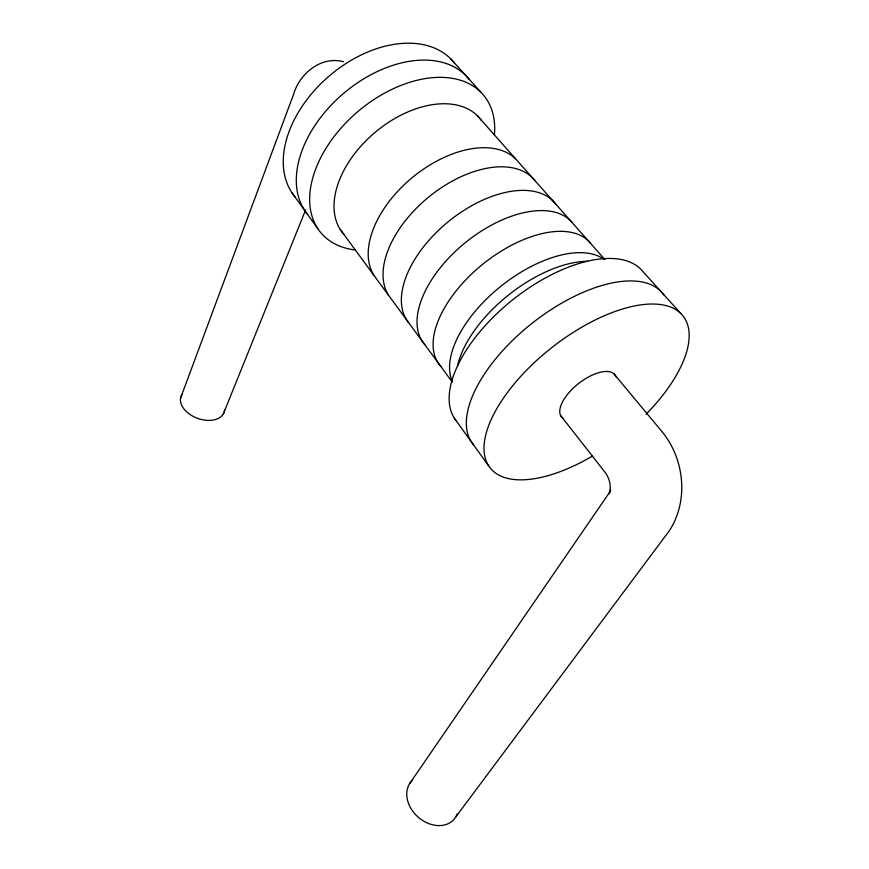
<?xml version="1.0" encoding="UTF-8"?>
<svg xmlns="http://www.w3.org/2000/svg" width="869" height="869" viewBox="0 0 869 869"><rect width="100%" height="100%" fill="white"/><g stroke="black" fill="none" stroke-linecap="round" stroke-linejoin="round"><path stroke-width="1.3" d="M180.524 398.208L293.559 94.352C299.523 73.507 321.345 55.627 343.57 61.742M223.387 413.829L305.66 209.831M409.864 783.306L608.68 493.646L610.57 489.888L609.245 493.874C611.689 486.434 609.571 478.189 604.889 472.095L560.592 415.458M455.747 816.958L669.488 530.546C688.9 500.511 684.457 458.908 662.037 431.676L613.623 373.507M450.946 59.081L481.1 92.462M680.785 313.47L640.714 269.118A119.531 59.309 -38.6 0 0 510.309 301.749A119.531 59.309 -38.6 0 0 455.801 420.314M477.32 115.642L604.857 259.505M340.268 229.514L452.336 382.154M291.865 192.636L317.739 228.558M454.335 418.217L488.541 465.708M452.206 381.024A98.219 50.435 -38.7 0 1 500.685 286.412A98.219 50.435 -38.7 0 1 603.749 259.147M424.8 344.624A95.709 52.422 -39.1 0 1 463.644 244.026A95.709 52.422 -39.1 0 1 571.878 222.16M440.887 366.446A96.948 51.467 -38.9 0 1 481.6 265.175A96.948 51.467 -38.9 0 1 590.648 243.374M408.636 322.747A94.504 53.324 -39.3 0 1 449.316 220.856A94.504 53.324 -39.3 0 1 555.964 204.389M388.454 295.156A93.102 54.312 -39.5 0 1 431.22 195.025A93.102 54.312 -39.5 0 1 534.761 180.339M457.507 366.066A98.729 50 -38.7 0 1 587.574 261.308M473.431 444.667A121.139 57.886 -38.4 0 1 532.556 322.899A121.139 57.886 -38.4 0 1 663.775 294.895M592.267 456.192A122.79 56.376 -38.2 0 1 487.998 427.45A122.79 56.376 -38.2 0 1 645.895 304.302A122.79 56.376 -38.2 0 1 646.025 414.263M354.943 249.935A106.539 68.586 -40.4 0 1 316.457 167.065A106.539 68.586 -40.4 0 1 423.768 78.84A106.539 68.586 -40.4 0 1 494.352 135.325M344.363 234.836A89.344 56.713 -40.2 0 1 375.517 132.001A89.344 56.713 -40.2 0 1 481.393 120.367M373.866 275.288A91.962 55.084 -39.7 0 1 412.59 177.309A91.962 55.084 -39.7 0 1 515.513 158.734M307.713 214.513A105.301 69.27 -40.6 0 1 341.55 95.134A105.301 69.27 -40.6 0 1 465.838 75.57M466.74 76.515A105.301 69.27 -40.6 0 1 469.293 79.503M294.949 196.807A104.095 69.9 -40.9 0 1 330.383 74.995A104.095 69.9 -40.9 0 1 454.433 63.046M457.268 813.775A28.547 22.062 41.9 0 1 420.683 819.152A28.547 22.062 41.9 0 1 412.058 780.644M563.286 418.5A34.01 15.577 -38.2 0 1 578.406 383.674A34.01 15.577 -38.2 0 1 616.034 376.798M224.604 410.157A22.974 14.806 20.4 0 1 197.589 418.337A22.974 14.806 20.4 0 1 181.893 394.58"/></g></svg>
